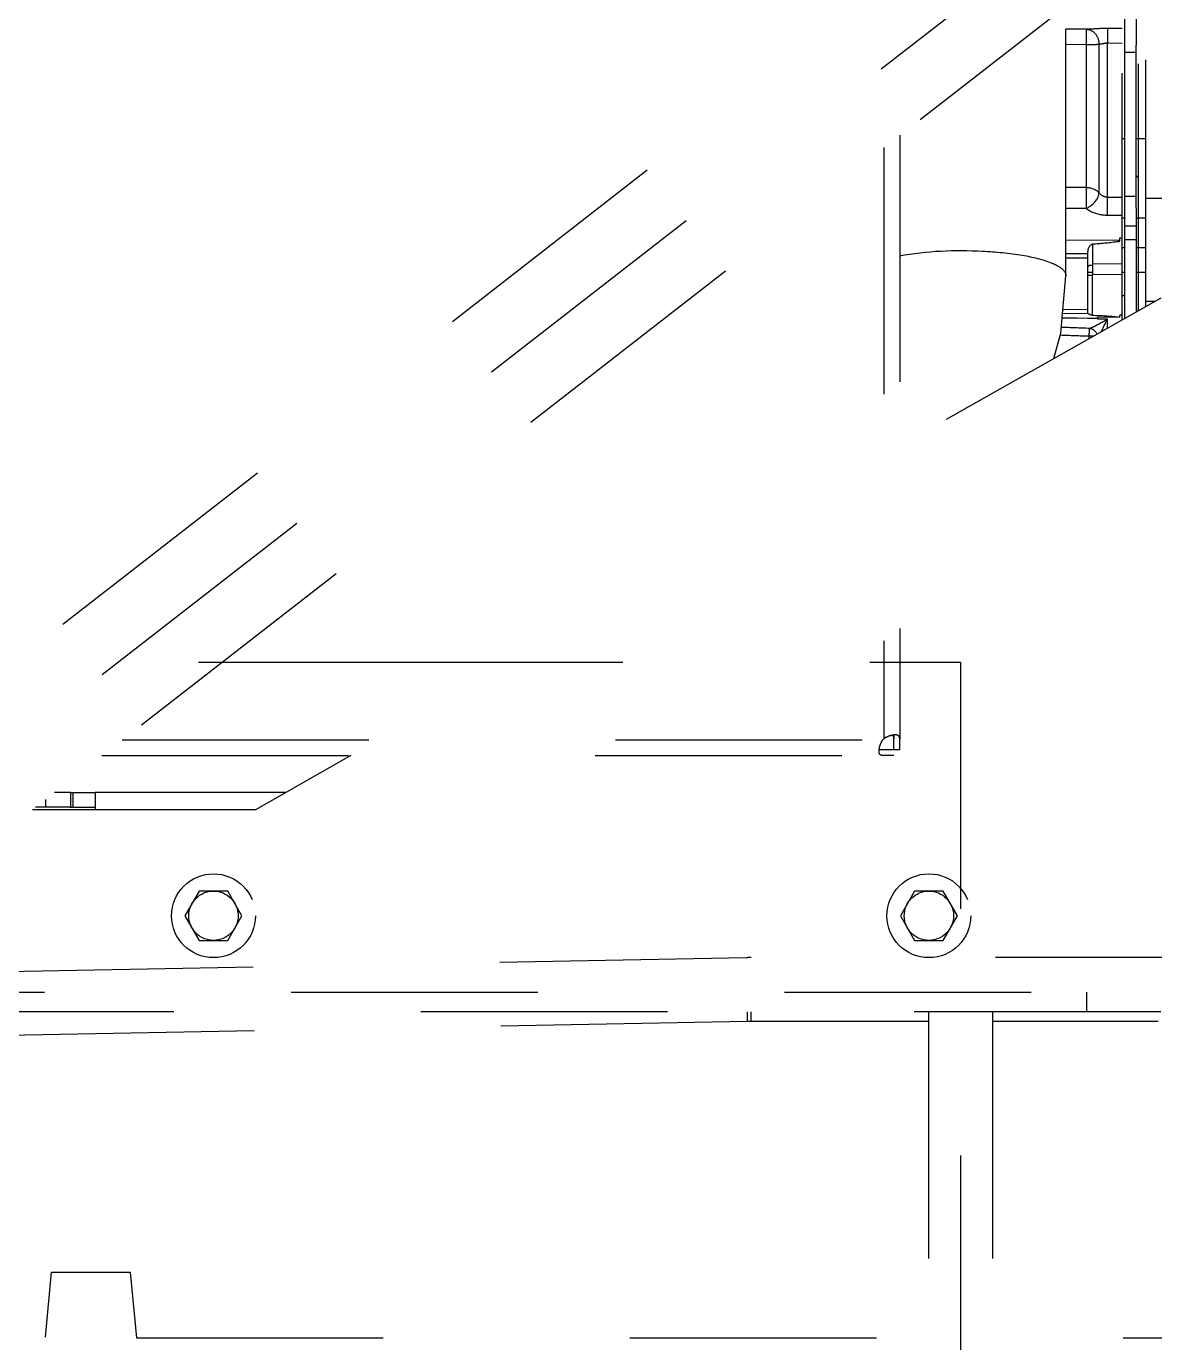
# Model space of a CAD drawing. Header units: millimetres. Extents: x 17886 to 18265, y -8727 to -7321.
# Drawn here: x 17933.659 to 17935.946, y -8661.763 to -8659.094 of the extents above; entities that cross this region are included whole.
import ezdxf

# ---------------------------------------------------------------- set-up
doc = ezdxf.new("R2010")
doc.units = ezdxf.units.MM
doc.linetypes.add('CENTER', pattern=[2, 1.25, -0.25, 0.25, -0.25])
doc.linetypes.add('EPL_DASH', pattern=[1, 0.5, -0.5])
for name, color, linetype in [('2630576_VG08DXF_CONTINUOUS_LINE', 7, 'Continuous'), ('2706792_BM04DXF_CONTINUOUS_LINE', 7, 'Continuous'), ('3543613_DKREDXF_CONTINUOUS_LINE', 7, 'Continuous'), ('3570569_DXF_CONTINUOUS_LINE', 7, 'Continuous'), ('3884027_DKREDXF_CONTINUOUS_LINE', 7, 'Continuous'), ('DEFAULT_1', 7, 'CENTER')]:
    doc.layers.add(name, color=color, linetype=linetype)

msp = doc.modelspace()

# ---------------------------------------------------------------- linework, layer by layer
at = {"layer": '2630576_VG08DXF_CONTINUOUS_LINE', "color": 7, "linetype": 'EPL_DASH'}
for p, q in [((17935.48697, -8661.09257), (17935.48697, -8661.75357)), ((17935.61697, -8661.09257), (17935.61697, -8661.75357))]:
    msp.add_line(p, q, dxfattribs=at)
at = {"layer": '2706792_BM04DXF_CONTINUOUS_LINE', "color": 7, "linetype": 'EPL_DASH'}
for p, q in [((17932.94346, -8660.92035), (17935.62353, -8658.83585)), ((17933.10248, -8661.12479), (17935.78254, -8659.04029)), ((17935.1205, -8661.11214), (17935.12013, -8661.09257)), ((17935.1279, -8661.11207), (17935.1279, -8661.09257)), ((17935.1205, -8661.11214), (17933.4179, -8661.14457)), ((17935.1279, -8661.11207), (17935.1205, -8661.11214)), ((17935.48697, -8661.11207), (17935.1279, -8661.11207)), ((17935.95297, -8661.11207), (17935.61697, -8661.11207))]:
    msp.add_line(p, q, dxfattribs=at)
at = {"layer": '3543613_DKREDXF_CONTINUOUS_LINE', "color": 7, "linetype": 'EPL_DASH'}
for p, q in [((17933.69772, -8661.75224), (17933.70997, -8661.62057)), ((17933.70997, -8661.62057), (17933.86997, -8661.62057)), ((17933.88234, -8661.75357), (17933.86997, -8661.62057))]:
    msp.add_line(p, q, dxfattribs=at)
at = {"layer": '3570569_DXF_CONTINUOUS_LINE', "color": 7, "linetype": 'EPL_DASH'}
msp.add_line((17932.88197, -8661.75357), (17946.82197, -8661.75357), dxfattribs=at)
at = {"layer": '3884027_DKREDXF_CONTINUOUS_LINE', "color": 6, "linetype": 'EPL_DASH'}
for p, q in [((17935.92797, -8659.66214), (17935.92797, -8658.88388)), ((17935.76574, -8659.59992), (17935.76574, -8659.05336)), ((17935.76574, -8659.09973), (17935.80674, -8659.10027)), ((17935.80757, -8659.10029), (17935.76574, -8659.09974)), ((17935.80742, -8659.10028), (17935.80674, -8659.10027)), ((17935.87997, -8659.09903), (17935.84971, -8659.09871)), ((17935.76574, -8659.13062), (17935.80674, -8659.13113)), ((17935.80674, -8659.13113), (17935.80674, -8659.42093)), ((17935.83252, -8659.13069), (17935.83252, -8659.43162)), ((17935.84971, -8659.44045), (17935.84971, -8659.12874)), ((17935.87997, -8659.12903), (17935.84971, -8659.12874)), ((17935.88497, -8659.46039), (17935.88497, -8659.12279)), ((17935.90797, -8659.46276), (17935.90797, -8659.13259)), ((17935.88497, -8659.1468), (17935.90797, -8659.1468)), ((17935.42897, -8659.31529), (17935.42897, -8660.53871)), ((17935.88497, -8659.32257), (17935.87997, -8659.32257)), ((17935.92797, -8659.32257), (17935.90797, -8659.32257)), ((17935.39697, -8659.34018), (17935.39697, -8660.53871)), ((17935.80674, -8659.42093), (17935.76574, -8659.42091)), ((17935.84971, -8659.44045), (17935.87997, -8659.44053)), ((17935.88497, -8659.43853), (17935.90797, -8659.43853)), ((17935.92797, -8659.44257), (17936.76446, -8659.44257)), ((17935.80674, -8659.46357), (17935.76574, -8659.46369)), ((17935.84971, -8659.47709), (17935.87997, -8659.47707)), ((17935.87997, -8659.48257), (17935.88497, -8659.48257)), ((17935.90797, -8659.48257), (17935.92797, -8659.48257)), ((17935.88497, -8659.49909), (17935.90797, -8659.49909)), ((17935.87497, -8659.52786), (17935.76574, -8659.52824)), ((17935.81984, -8659.53616), (17935.81984, -8659.57673)), ((17935.87497, -8659.53016), (17935.87497, -8659.52284)), ((17935.87497, -8659.52284), (17935.87997, -8659.52284)), ((17935.88497, -8659.52667), (17935.90797, -8659.52667)), ((17935.80997, -8659.55529), (17935.76574, -8659.55558)), ((17935.80997, -8659.67701), (17935.80997, -8659.55078)), ((17935.87997, -8659.54257), (17935.88497, -8659.54257)), ((17935.88497, -8659.68469), (17935.88497, -8659.54793)), ((17935.90797, -8659.54257), (17935.92797, -8659.54257)), ((17935.80997, -8659.56408), (17935.76574, -8659.56437)), ((17935.87997, -8659.57612), (17935.81984, -8659.57673)), ((17935.80997, -8659.59257), (17935.81984, -8659.59257)), ((17935.87997, -8659.59784), (17935.81984, -8659.5984)), ((17935.81984, -8659.68004), (17935.81984, -8659.5984)), ((17935.87997, -8659.59257), (17935.88497, -8659.59257)), ((17935.90797, -8659.59257), (17935.92797, -8659.59257)), ((17935.88497, -8659.64064), (17935.87997, -8659.64064)), ((17935.95797, -8659.64518), (17935.42897, -8659.94424)), ((17935.80997, -8659.66903), (17935.75984, -8659.66837)), ((17935.9449, -8659.65257), (17935.92797, -8659.65257)), ((17935.75839, -8659.68519), (17935.78809, -8659.6855)), ((17935.80997, -8659.67701), (17935.75915, -8659.67635)), ((17935.78809, -8659.6855), (17935.80987, -8659.68574)), ((17935.80987, -8659.68574), (17935.82997, -8659.68596)), ((17935.81984, -8659.68004), (17935.8225, -8659.68017)), ((17935.82997, -8659.68394), (17935.82997, -8659.68779)), ((17935.87497, -8659.68469), (17935.82997, -8659.68394)), ((17935.84971, -8659.68796), (17935.82997, -8659.68779)), ((17935.84971, -8659.70638), (17935.84971, -8659.68796)), ((17935.87497, -8659.68392), (17935.87497, -8659.67977)), ((17935.87997, -8659.67977), (17935.87497, -8659.67977)), ((17935.81296, -8659.72716), (17935.81296, -8659.72219)), ((17933.85297, -8660.54107), (17935.39461, -8660.54107)), ((17935.41697, -8660.53136), (17935.41697, -8660.53871)), ((17933.81183, -8660.57307), (17935.39461, -8660.57307)), ((17934.31666, -8660.57307), (17934.12297, -8660.68257)), ((17933.74797, -8660.64757), (17933.71605, -8660.64757)), ((17934.18488, -8660.64757), (17933.79797, -8660.64757)), ((17934.12297, -8660.68257), (17933.67105, -8660.68257)), ((17933.69797, -8660.67757), (17933.67747, -8660.67757)), ((17933.69797, -8660.67757), (17933.69797, -8660.66163)), ((17933.74797, -8660.67757), (17933.69822, -8660.67757)), ((17934.0091, -8660.84757), (17933.98023, -8660.89757)), ((17934.06684, -8660.84757), (17934.0091, -8660.84757)), ((17934.0957, -8660.89757), (17934.06684, -8660.84757)), ((17933.98023, -8660.89757), (17934.0091, -8660.94757)), ((17934.06684, -8660.94757), (17934.0957, -8660.89757)), ((17934.0091, -8660.94757), (17934.06684, -8660.94757)), ((17933.19533, -8661.05257), (17935.95797, -8661.05257)), ((17935.80797, -8661.09257), (17935.80797, -8661.05257)), ((17935.95797, -8661.09257), (17933.45797, -8661.09257))]:
    msp.add_line(p, q, dxfattribs=at)
at = {"layer": '3884027_DKREDXF_CONTINUOUS_LINE', "color": 7, "linetype": 'EPL_DASH'}
for p, q in [((17935.91297, -8659.67062), (17935.91297, -8658.8994)), ((17935.87997, -8659.68928), (17935.87997, -8658.94415)), ((17935.88497, -8659.12279), (17935.88497, -8658.96271)), ((17935.90797, -8658.96271), (17935.90797, -8659.13259)), ((17935.88497, -8659.54793), (17935.88497, -8659.46039)), ((17935.90797, -8659.46276), (17935.90797, -8659.67345)), ((17935.81983, -8659.59149), (17935.81984, -8659.5984)), ((17935.41697, -8660.56107), (17935.41697, -8660.53871)), ((17935.42897, -8660.56107), (17935.42897, -8660.53871)), ((17935.42897, -8660.56107), (17935.38726, -8660.56107)), ((17935.41697, -8660.57307), (17935.39461, -8660.57307)), ((17933.74797, -8660.64757), (17933.74797, -8660.67757)), ((17933.74797, -8660.64757), (17933.79797, -8660.64757)), ((17933.75297, -8660.64757), (17933.75297, -8660.67757)), ((17933.79797, -8660.64757), (17933.79797, -8660.68257)), ((17933.74797, -8660.67757), (17933.79797, -8660.67757)), ((17935.4591, -8660.84757), (17935.43023, -8660.89757)), ((17935.51684, -8660.84757), (17935.4591, -8660.84757)), ((17935.5457, -8660.89757), (17935.51684, -8660.84757)), ((17935.43023, -8660.89757), (17935.4591, -8660.94757)), ((17935.51684, -8660.94757), (17935.5457, -8660.89757)), ((17935.4591, -8660.94757), (17935.51684, -8660.94757))]:
    msp.add_line(p, q, dxfattribs=at)
at = {"layer": '3884027_DKREDXF_CONTINUOUS_LINE', "color": 6, "linetype": 'EPL_DASH'}
msp.add_lwpolyline([(17935.74111, -8659.76778), (17935.75571, -8659.71633), (17935.76574, -8659.59993)], dxfattribs=at)
for centre, radius in [((17934.03797, -8660.89757), 0.085), ((17935.48797, -8660.89757), 0.085), ((17934.03797, -8660.89757), 0.05)]:
    msp.add_circle(centre, radius, dxfattribs=at)
at = {"layer": '3884027_DKREDXF_CONTINUOUS_LINE', "color": 7, "linetype": 'EPL_DASH'}
msp.add_circle((17935.48797, -8660.89757), 0.05, dxfattribs=at)
at = {"layer": '3884027_DKREDXF_CONTINUOUS_LINE', "color": 6, "linetype": 'EPL_DASH'}
msp.add_arc((17935.86003, -8659.46652), 0.06537, 281.46252, 283.20747, dxfattribs=at)
at = {"layer": '3884027_DKREDXF_CONTINUOUS_LINE', "color": 7, "linetype": 'EPL_DASH'}
msp.add_arc((17935.41697, -8660.56107), 0.03, 131.81031, 138.18969, dxfattribs=at)
at = {"layer": '3884027_DKREDXF_CONTINUOUS_LINE', "color": 6, "linetype": 'EPL_DASH'}
for points, knots in [([(17935.80674, -8659.10027), (17935.80732, -8659.09978), (17935.80623, -8659.10577), (17935.8073, -8659.10935), (17935.80674, -8659.12029), (17935.80679, -8659.12719), (17935.80674, -8659.13113)], [0, 0, 0, 0, 0.0735321, 0.2907436, 0.6168845, 1, 1, 1, 1]), ([(17935.80674, -8659.10027), (17935.81359, -8659.10031), (17935.82815, -8659.1079), (17935.83283, -8659.12315), (17935.83252, -8659.13069)], [0, 0, 0, 0, 0.4758156, 1, 1, 1, 1]), ([(17935.84971, -8659.09871), (17935.84582, -8659.09867), (17935.83171, -8659.09871), (17935.81765, -8659.10041), (17935.80743, -8659.10028)], [0, 0, 0, 0, 0.2753502, 1, 1, 1, 1]), ([(17935.84971, -8659.09871), (17935.84977, -8659.10008), (17935.84987, -8659.1101), (17935.8498, -8659.12011), (17935.84971, -8659.12874)], [0, 0, 0, 0, 0.1369861, 1, 1, 1, 1]), ([(17935.80674, -8659.13113), (17935.80932, -8659.13112), (17935.81792, -8659.13108), (17935.82652, -8659.13099), (17935.83252, -8659.13069)], [0, 0, 0, 0, 0.3003637, 1, 1, 1, 1]), ([(17935.84971, -8659.12874), (17935.84799, -8659.1287), (17935.84222, -8659.12887), (17935.83653, -8659.1313), (17935.83252, -8659.13069)], [0, 0, 0, 0, 0.2978633, 1, 1, 1, 1]), ([(17935.80674, -8659.42093), (17935.8068, -8659.42422), (17935.80698, -8659.43843), (17935.80695, -8659.45265), (17935.80674, -8659.46356)], [0, 0, 0, 0, 0.2320325, 1, 1, 1, 1]), ([(17935.80674, -8659.46356), (17935.81675, -8659.45895), (17935.829, -8659.44882), (17935.83264, -8659.43471), (17935.83252, -8659.43162)], [0, 0, 0, 0, 0.78107, 1, 1, 1, 1]), ([(17935.84971, -8659.47709), (17935.84982, -8659.46757), (17935.84985, -8659.45536), (17935.84975, -8659.44315), (17935.84971, -8659.44045)], [0, 0, 0, 0, 0.7791551, 1, 1, 1, 1]), ([(17935.80674, -8659.46357), (17935.80945, -8659.46584), (17935.82242, -8659.47393), (17935.83806, -8659.47709), (17935.84971, -8659.47709)], [0, 0, 0, 0, 0.2325665, 1, 1, 1, 1]), ([(17935.87303, -8659.53058), (17935.87225, -8659.53074), (17935.87068, -8659.53103), (17935.86911, -8659.53129), (17935.86832, -8659.53141)], [0, 0, 0, 0, 0.4998448, 1, 1, 1, 1]), ([(17935.4283, -8659.55954), (17935.4836, -8659.54933), (17935.56803, -8659.54617), (17935.67136, -8659.55601), (17935.71842, -8659.56654), (17935.73737, -8659.57442)], [0, 0, 0, 0, 0.5409602, 0.802606, 1, 1, 1, 1]), ([(17935.73737, -8659.57442), (17935.74156, -8659.57617), (17935.75276, -8659.58135), (17935.76574, -8659.59148), (17935.76574, -8659.59992)], [0, 0, 0, 0, 0.3499434, 1, 1, 1, 1]), ([(17935.81341, -8659.70691), (17935.81602, -8659.7059), (17935.82842, -8659.70015), (17935.84037, -8659.69349), (17935.84971, -8659.68796)], [0, 0, 0, 0, 0.2048503, 1, 1, 1, 1]), ([(17935.81723, -8659.67953), (17935.81756, -8659.67954), (17935.81826, -8659.67952), (17935.81894, -8659.6794), (17935.81928, -8659.67931)], [0, 0, 0, 0, 0.4810333, 1, 1, 1, 1]), ([(17935.81296, -8659.72219), (17935.81302, -8659.72046), (17935.81318, -8659.71537), (17935.81337, -8659.71027), (17935.81341, -8659.70691)], [0, 0, 0, 0, 0.3398402, 1, 1, 1, 1])]:
    msp.add_open_spline(points, degree=3, knots=knots, dxfattribs=at)
at = {"layer": '3884027_DKREDXF_CONTINUOUS_LINE', "color": 7, "linetype": 'EPL_DASH'}
for points, knots in [([(17935.90797, -8659.39651), (17935.90797, -8659.3974), (17935.90982, -8659.39907), (17935.91179, -8659.39966), (17935.91297, -8659.39966)], [0, 0, 0, 0, 0.4308772, 1, 1, 1, 1]), ([(17935.80997, -8659.58597), (17935.80997, -8659.58378), (17935.81043, -8659.57878), (17935.81625, -8659.57796), (17935.81787, -8659.57911)], [0, 0, 0, 0, 0.5243924, 1, 1, 1, 1]), ([(17935.81984, -8659.57673), (17935.81983, -8659.57758), (17935.81982, -8659.5825), (17935.81982, -8659.58742), (17935.81983, -8659.59149)], [0, 0, 0, 0, 0.1727427, 1, 1, 1, 1]), ([(17935.80997, -8659.60042), (17935.80997, -8659.60013), (17935.81229, -8659.59796), (17935.81541, -8659.59855), (17935.81787, -8659.59892)], [0, 0, 0, 0, 0.1029777, 1, 1, 1, 1]), ([(17935.41712, -8660.53119), (17935.41659, -8660.53124), (17935.41552, -8660.53136), (17935.41445, -8660.53153), (17935.41391, -8660.53163)], [0, 0, 0, 0, 0.4884935, 1, 1, 1, 1]), ([(17935.42897, -8660.53871), (17935.42897, -8660.53644), (17935.42647, -8660.53049), (17935.42014, -8660.53091), (17935.41712, -8660.53119)], [0, 0, 0, 0, 0.4280525, 1, 1, 1, 1]), ([(17935.39461, -8660.57307), (17935.39234, -8660.57307), (17935.38639, -8660.57057), (17935.38682, -8660.56424), (17935.38709, -8660.56122)], [0, 0, 0, 0, 0.4280525, 1, 1, 1, 1])]:
    msp.add_open_spline(points, degree=3, knots=knots, dxfattribs=at)
at = {"layer": '3884027_DKREDXF_CONTINUOUS_LINE', "color": 6, "linetype": 'EPL_DASH'}
for points in [[(17935.80674, -8659.42093), (17935.81604, -8659.42101), (17935.8267, -8659.42437), (17935.83252, -8659.43162)], [(17935.83252, -8659.43162), (17935.83666, -8659.43656), (17935.84327, -8659.4405), (17935.84971, -8659.44045)], [(17935.81984, -8659.53616), (17935.81397, -8659.53658), (17935.80997, -8659.5449), (17935.80997, -8659.55078)], [(17935.86832, -8659.53141), (17935.85227, -8659.53388), (17935.83603, -8659.53499), (17935.81984, -8659.53616)], [(17935.81072, -8659.67702), (17935.81305, -8659.67705), (17935.81491, -8659.67942), (17935.81723, -8659.67953)], [(17935.8225, -8659.68017), (17935.84002, -8659.68101), (17935.85759, -8659.68158), (17935.87497, -8659.68392)], [(17935.83714, -8659.7135), (17935.84144, -8659.70504), (17935.8456, -8659.69651), (17935.84971, -8659.68796)], [(17935.75464, -8659.72011), (17935.77408, -8659.72081), (17935.79352, -8659.72151), (17935.81296, -8659.72219)], [(17935.81341, -8659.70691), (17935.79451, -8659.70619), (17935.77561, -8659.70545), (17935.75671, -8659.70471)], [(17935.8211, -8659.72257), (17935.81839, -8659.72232), (17935.81567, -8659.7222), (17935.81296, -8659.72219)], [(17935.82911, -8659.71805), (17935.82609, -8659.71239), (17935.81977, -8659.70779), (17935.81341, -8659.70691)]]:
    msp.add_open_spline(points, degree=3, dxfattribs=at)
at = {"layer": '3884027_DKREDXF_CONTINUOUS_LINE', "color": 7, "linetype": 'EPL_DASH'}
for points in [[(17935.38709, -8660.56122), (17935.38742, -8660.55757), (17935.38834, -8660.55396), (17935.38963, -8660.55053)], [(17935.38963, -8660.55053), (17935.39089, -8660.5472), (17935.39254, -8660.54397), (17935.39461, -8660.54107)], [(17935.40643, -8660.53373), (17935.4031, -8660.53499), (17935.39987, -8660.53664), (17935.39697, -8660.53871)], [(17935.41391, -8660.53163), (17935.41136, -8660.5321), (17935.40885, -8660.53282), (17935.40643, -8660.53373)], [(17935.41697, -8660.53871), (17935.41697, -8660.53615), (17935.41617, -8660.53279), (17935.41385, -8660.53171)]]:
    msp.add_open_spline(points, degree=3, dxfattribs=at)
at = {"layer": 'DEFAULT_1', "color": 2, "linetype": 'EPL_DASH'}
for p, q in [((17933.02297, -8661.02257), (17935.70304, -8658.93807)), ((17934.00797, -8660.38357), (17934.10797, -8660.38357)), ((17934.10797, -8660.38407), (17934.10797, -8660.38374)), ((17934.36797, -8660.38357), (17935.55197, -8660.38357)), ((17935.55197, -8660.38357), (17935.55197, -8662.08357)), ((17935.11804, -8660.98266), (17933.02297, -8661.02257)), ((17936.12297, -8660.98257), (17935.1279, -8660.98257))]:
    msp.add_line(p, q, dxfattribs=at)
msp.add_arc((17935.1279, -8661.50057), 0.518, 90, 91.09122, dxfattribs=at)
msp.add_open_spline([(17934.10797, -8660.38374), (17934.10818, -8660.38374), (17934.10859, -8660.38374), (17934.10921, -8660.38373), (17934.10983, -8660.38373), (17934.11034, -8660.38373), (17934.11076, -8660.38372), (17934.11106, -8660.38372), (17934.11137, -8660.38372), (17934.11168, -8660.38372), (17934.11194, -8660.38371), (17934.11215, -8660.38371), (17934.1123, -8660.38371), (17934.11243, -8660.38371), (17934.11253, -8660.38371), (17934.11261, -8660.38371), (17934.11269, -8660.38371), (17934.11275, -8660.38371), (17934.11281, -8660.38371), (17934.11284, -8660.38371), (17934.11288, -8660.38371), (17934.1129, -8660.38371), (17934.11291, -8660.38371), (17934.11292, -8660.38371), (17934.11295, -8660.38371), (17934.11299, -8660.38371), (17934.11306, -8660.38371), (17934.11315, -8660.38371), (17934.11327, -8660.38371), (17934.11342, -8660.38371), (17934.11361, -8660.38371), (17934.11384, -8660.38371), (17934.11407, -8660.38371), (17934.11437, -8660.3837), (17934.11475, -8660.3837), (17934.11521, -8660.3837), (17934.11582, -8660.3837), (17934.11659, -8660.3837), (17934.1175, -8660.3837), (17934.11873, -8660.38369), (17934.12025, -8660.38369), (17934.12178, -8660.38369), (17934.123, -8660.38369), (17934.12392, -8660.38368), (17934.12469, -8660.38368), (17934.1253, -8660.38368), (17934.12575, -8660.38368), (17934.12621, -8660.38368), (17934.12659, -8660.38368), (17934.1269, -8660.38368), (17934.12709, -8660.38368), (17934.12724, -8660.38368), (17934.12736, -8660.38368), (17934.12745, -8660.38368), (17934.12752, -8660.38368), (17934.12756, -8660.38368), (17934.12758, -8660.38368), (17934.12764, -8660.38368), (17934.1277, -8660.38368), (17934.12781, -8660.38367), (17934.12796, -8660.38367), (17934.12815, -8660.38367), (17934.12839, -8660.38367), (17934.1287, -8660.38367), (17934.1292, -8660.38367), (17934.12982, -8660.38367), (17934.13057, -8660.38367), (17934.13131, -8660.38367), (17934.1323, -8660.38367), (17934.13354, -8660.38367), (17934.13503, -8660.38367), (17934.13702, -8660.38366), (17934.1395, -8660.38366), (17934.14198, -8660.38366), (17934.14397, -8660.38365), (17934.14545, -8660.38365), (17934.1467, -8660.38365), (17934.14769, -8660.38365), (17934.14843, -8660.38365), (17934.14918, -8660.38365), (17934.1498, -8660.38365), (17934.15029, -8660.38365), (17934.1506, -8660.38365), (17934.15085, -8660.38365), (17934.15104, -8660.38365), (17934.15119, -8660.38365), (17934.1513, -8660.38365), (17934.15137, -8660.38365), (17934.15141, -8660.38365), (17934.15148, -8660.38365), (17934.15156, -8660.38365), (17934.15171, -8660.38365), (17934.15192, -8660.38364), (17934.15218, -8660.38364), (17934.15252, -8660.38364), (17934.15294, -8660.38364), (17934.15363, -8660.38364), (17934.15448, -8660.38364), (17934.1555, -8660.38364), (17934.15652, -8660.38364), (17934.15788, -8660.38364), (17934.15959, -8660.38364), (17934.16163, -8660.38364), (17934.16436, -8660.38363), (17934.16777, -8660.38363), (17934.17117, -8660.38363), (17934.1739, -8660.38363), (17934.17594, -8660.38363), (17934.17765, -8660.38362), (17934.17901, -8660.38362), (17934.18003, -8660.38362), (17934.18106, -8660.38362), (17934.18191, -8660.38362), (17934.18259, -8660.38362), (17934.18301, -8660.38362), (17934.18336, -8660.38362), (17934.18361, -8660.38362), (17934.18382, -8660.38362), (17934.18397, -8660.38362), (17934.18406, -8660.38362), (17934.18412, -8660.38362), (17934.1842, -8660.38362), (17934.1843, -8660.38362), (17934.18448, -8660.38362), (17934.18473, -8660.38362), (17934.18504, -8660.38362), (17934.18545, -8660.38362), (17934.18596, -8660.38362), (17934.18678, -8660.38362), (17934.1878, -8660.38362), (17934.18902, -8660.38362), (17934.19025, -8660.38362), (17934.19188, -8660.38361), (17934.19392, -8660.38361), (17934.19638, -8660.38361), (17934.19964, -8660.38361), (17934.20373, -8660.38361), (17934.20781, -8660.38361), (17934.21108, -8660.3836), (17934.21353, -8660.3836), (17934.21557, -8660.3836), (17934.21721, -8660.3836), (17934.21843, -8660.3836), (17934.21966, -8660.3836), (17934.22068, -8660.3836), (17934.2215, -8660.3836), (17934.22201, -8660.3836), (17934.22241, -8660.3836), (17934.22272, -8660.3836), (17934.22298, -8660.3836), (17934.22315, -8660.3836), (17934.22326, -8660.3836), (17934.22333, -8660.3836), (17934.22342, -8660.3836), (17934.22354, -8660.3836), (17934.22374, -8660.3836), (17934.22403, -8660.3836), (17934.22438, -8660.3836), (17934.22485, -8660.3836), (17934.22543, -8660.3836), (17934.22636, -8660.3836), (17934.22753, -8660.3836), (17934.22892, -8660.3836), (17934.23032, -8660.38359), (17934.23218, -8660.38359), (17934.23451, -8660.38359), (17934.23731, -8660.38359), (17934.24103, -8660.38359), (17934.24569, -8660.38359), (17934.25035, -8660.38359), (17934.25408, -8660.38359), (17934.25687, -8660.38359), (17934.25967, -8660.38358), (17934.262, -8660.38358), (17934.26386, -8660.38358), (17934.26503, -8660.38358), (17934.26596, -8660.38358), (17934.26666, -8660.38358), (17934.26724, -8660.38358), (17934.26764, -8660.38358), (17934.26788, -8660.38358), (17934.26805, -8660.38358), (17934.26824, -8660.38358), (17934.26849, -8660.38358), (17934.26894, -8660.38358), (17934.26957, -8660.38358), (17934.27033, -8660.38358), (17934.27134, -8660.38358), (17934.2726, -8660.38358), (17934.27462, -8660.38358), (17934.27715, -8660.38358), (17934.28018, -8660.38358), (17934.28322, -8660.38358), (17934.28726, -8660.38358), (17934.29232, -8660.38358), (17934.29737, -8660.38358), (17934.30141, -8660.38357), (17934.30445, -8660.38357), (17934.30748, -8660.38357), (17934.31001, -8660.38357), (17934.31203, -8660.38357), (17934.31329, -8660.38357), (17934.3143, -8660.38357), (17934.31506, -8660.38357), (17934.31569, -8660.38357), (17934.31614, -8660.38357), (17934.31639, -8660.38357), (17934.31658, -8660.38357), (17934.31678, -8660.38357), (17934.31705, -8660.38357), (17934.31752, -8660.38357), (17934.31818, -8660.38357), (17934.31899, -8660.38357), (17934.32006, -8660.38357), (17934.3214, -8660.38357), (17934.32354, -8660.38357), (17934.32621, -8660.38357), (17934.32943, -8660.38357), (17934.33264, -8660.38357), (17934.33692, -8660.38357), (17934.34227, -8660.38357), (17934.3487, -8660.38357), (17934.35726, -8660.38357), (17934.36369, -8660.38357), (17934.36797, -8660.38357)], degree=3, knots=[0, 0, 0, 0, 0.015625, 0.03125, 0.046875, 0.0625, 0.0703125, 0.078125, 0.0859375, 0.09375, 0.1015625, 0.1054688, 0.109375, 0.1132812, 0.1152344, 0.1171875, 0.1191406, 0.1210938, 0.1220703, 0.1230469, 0.1240234, 0.1245117, 0.1247559, 0.125, 0.1252441, 0.1254883, 0.1259766, 0.1269531, 0.1279297, 0.1289062, 0.1308594, 0.1328125, 0.1347656, 0.1367188, 0.140625, 0.1445312, 0.1484375, 0.15625, 0.1640625, 0.171875, 0.1875, 0.203125, 0.2109375, 0.21875, 0.2265625, 0.2304688, 0.234375, 0.2382812, 0.2421875, 0.2441406, 0.2460938, 0.2470703, 0.2480469, 0.2490234, 0.2495117, 0.2497559, 0.25, 0.2502441, 0.2504883, 0.2509766, 0.2519531, 0.2529297, 0.2539062, 0.2558594, 0.2578125, 0.2617188, 0.265625, 0.2695312, 0.2734375, 0.28125, 0.2890625, 0.296875, 0.3125, 0.328125, 0.3359375, 0.34375, 0.3515625, 0.3554688, 0.359375, 0.3632812, 0.3671875, 0.3691406, 0.3710938, 0.3720703, 0.3730469, 0.3740234, 0.3745117, 0.3747559, 0.375, 0.3752441, 0.3754883, 0.3759766, 0.3769531, 0.3779297, 0.3789062, 0.3808594, 0.3828125, 0.3867188, 0.390625, 0.3945312, 0.3984375, 0.40625, 0.4140625, 0.421875, 0.4375, 0.453125, 0.4609375, 0.46875, 0.4765625, 0.4804688, 0.484375, 0.4882812, 0.4921875, 0.4941406, 0.4960938, 0.4970703, 0.4980469, 0.4990234, 0.4995117, 0.4997559, 0.5, 0.5002441, 0.5004883, 0.5009766, 0.5019531, 0.5029297, 0.5039062, 0.5058594, 0.5078125, 0.5117188, 0.515625, 0.5195312, 0.5234375, 0.53125, 0.5390625, 0.546875, 0.5625, 0.578125, 0.5859375, 0.59375, 0.6015625, 0.6054688, 0.609375, 0.6132812, 0.6171875, 0.6191406, 0.6210938, 0.6220703, 0.6230469, 0.6240234, 0.6245117, 0.6247559, 0.625, 0.6252441, 0.6254883, 0.6259766, 0.6269531, 0.6279297, 0.6289062, 0.6308594, 0.6328125, 0.6367188, 0.640625, 0.6445312, 0.6484375, 0.65625, 0.6640625, 0.671875, 0.6875, 0.703125, 0.7109375, 0.71875, 0.7265625, 0.734375, 0.7382812, 0.7421875, 0.7441406, 0.7460938, 0.7480469, 0.7490234, 0.7495117, 0.75, 0.7504883, 0.7509766, 0.7519531, 0.7539062, 0.7558594, 0.7578125, 0.7617188, 0.765625, 0.7734375, 0.78125, 0.7890625, 0.796875, 0.8125, 0.828125, 0.8359375, 0.84375, 0.8515625, 0.859375, 0.8632812, 0.8671875, 0.8691406, 0.8710938, 0.8730469, 0.8740234, 0.8745117, 0.875, 0.8754883, 0.8759766, 0.8769531, 0.8789062, 0.8808594, 0.8828125, 0.8867188, 0.890625, 0.8984375, 0.90625, 0.9140625, 0.921875, 0.9375, 0.953125, 0.96875, 1, 1, 1, 1], dxfattribs=at)

doc.saveas('drawing.dxf')
